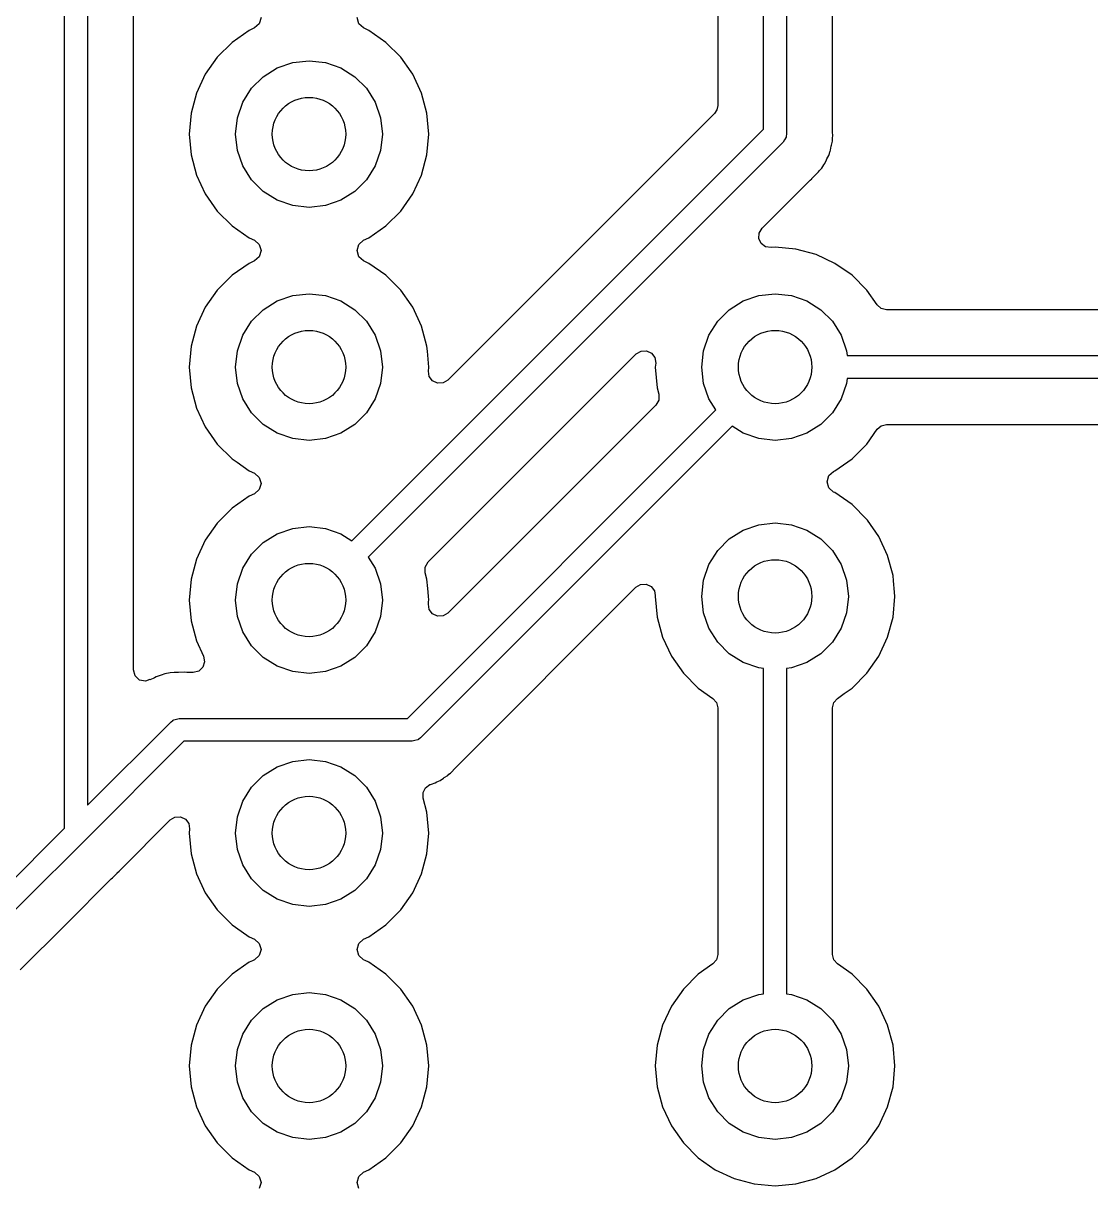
# Model space of a CAD drawing. Extents: x 26.2 to 76.2, y -84.5 to -34.5.
# Drawn here: x 52.93 to 64.57, y -72.13 to -59.45 of the extents above; entities that cross this region are included whole.
import ezdxf

# ---------------------------------------------------------------- set-up
doc = ezdxf.new("R2010")
doc.units = 0
doc.layers.add('BLACK', color=7, linetype='CONTINUOUS')

msp = doc.modelspace()

# ---------------------------------------------------------------- linework, layer by layer
at = {"layer": 'BLACK', "linetype": 'CONTINUOUS'}
for p, q in [((53.38, -68.2232), (53.38, -47.955)), ((53.63, -48.0068), (53.63, -67.9732)), ((54.1305, -66.4964), (54.1305, -48.2655)), ((61, -60.6032), (61, -58.9009)), ((61.25, -58.9009), (61.25, -60.655)), ((60.4995, -59.3292), (60.4995, -60.3445)), ((61.7505, -60.6197), (61.7505, -59.3292)), ((55.5024, -59.4516), (55.4503, -59.4974)), ((55.5219, -59.385), (55.5024, -59.4516)), ((56.5875, -59.4516), (56.5681, -59.385)), ((56.6397, -59.4974), (56.5875, -59.4516)), ((55.3923, -59.5244), (55.2059, -59.655)), ((55.4503, -59.4974), (55.3923, -59.5244)), ((56.6977, -59.5244), (56.6397, -59.4974)), ((56.8841, -59.655), (56.6977, -59.5244)), ((55.2059, -59.655), (55.045, -59.8159)), ((57.045, -59.8159), (56.8841, -59.655)), ((55.045, -59.8159), (54.9144, -60.0023)), ((55.867, -59.8751), (56.045, -59.855)), ((56.045, -59.855), (56.223, -59.8751)), ((57.158, -59.9772), (57.045, -59.8159)), ((55.5462, -60.0295), (55.6979, -59.9342)), ((55.6979, -59.9342), (55.867, -59.8751)), ((56.223, -59.8751), (56.3921, -59.9342)), ((56.3921, -59.9342), (56.5438, -60.0295)), ((57.1756, -60.0023), (57.158, -59.9772)), ((54.9144, -60.0023), (54.8183, -60.2085)), ((55.4195, -60.1562), (55.5462, -60.0295)), ((56.5438, -60.0295), (56.6705, -60.1562)), ((57.2717, -60.2085), (57.1756, -60.0023)), ((54.8183, -60.2085), (54.7594, -60.4283)), ((55.3242, -60.3079), (55.4195, -60.1562)), ((56.6705, -60.1562), (56.7658, -60.3079)), ((57.3306, -60.4283), (57.2717, -60.2085)), ((55.2651, -60.477), (55.3242, -60.3079)), ((56.7658, -60.3079), (56.8249, -60.477)), ((60.4995, -60.3445), (60.4901, -60.392)), ((54.7594, -60.4283), (54.7395, -60.655)), ((55.245, -60.655), (55.2651, -60.477)), ((56.8249, -60.477), (56.845, -60.655)), ((57.3505, -60.655), (57.3306, -60.4283)), ((60.4632, -60.4322), (57.5578, -63.3376)), ((60.4901, -60.392), (60.4632, -60.4322)), ((56.513, -65.0902), (61, -60.6032)), ((61.751, -60.6313), (61.7505, -60.6197)), ((61.7552, -60.6748), (61.751, -60.6313)), ((54.7395, -60.655), (54.7594, -60.8817)), ((55.2651, -60.833), (55.245, -60.655)), ((61.2134, -60.7434), (56.6898, -65.267)), ((56.845, -60.655), (56.8249, -60.833)), ((57.3306, -60.8817), (57.3505, -60.655)), ((61.2282, -60.7162), (61.2134, -60.7434)), ((61.2449, -60.6902), (61.2282, -60.7162)), ((61.2458, -60.684), (61.2449, -60.6902)), ((61.2471, -60.6816), (61.2458, -60.684)), ((61.25, -60.655), (61.2468, -60.6771)), ((61.2468, -60.6771), (61.2471, -60.6816)), ((61.7396, -60.7763), (61.7505, -60.734)), ((61.7505, -60.714), (61.752, -60.6946)), ((61.7505, -60.734), (61.7505, -60.714)), ((61.752, -60.6946), (61.7552, -60.6748)), ((54.7594, -60.8817), (54.8183, -61.1015)), ((55.3242, -61.0021), (55.2651, -60.833)), ((56.8249, -60.833), (56.7658, -61.0021)), ((57.2717, -61.1015), (57.3306, -60.8817)), ((61.7112, -60.8871), (61.7162, -60.8677)), ((61.7162, -60.8677), (61.7225, -60.8493)), ((61.7225, -60.8493), (61.724, -60.8457)), ((61.724, -60.8457), (61.7304, -60.8309)), ((61.7304, -60.8309), (61.7373, -60.7877)), ((61.7373, -60.7877), (61.7396, -60.7763)), ((55.4195, -61.1538), (55.3242, -61.0021)), ((56.7658, -61.0021), (56.6705, -61.1538)), ((61.6351, -61.0256), (61.6447, -61.008)), ((61.6447, -61.008), (61.6554, -60.9918)), ((61.6554, -60.9918), (61.6677, -60.9759)), ((61.6677, -60.9759), (61.685, -60.9358)), ((61.6677, -60.9759), (61.6677, -60.9759)), ((61.685, -60.9358), (61.6902, -60.9254)), ((61.6902, -60.9254), (61.7112, -60.8871)), ((54.8183, -61.1015), (54.9144, -61.3077)), ((57.1756, -61.3077), (57.2717, -61.1015)), ((61.5269, -61.1408), (61.5729, -61.0917)), ((61.5729, -61.0917), (61.5756, -61.089)), ((61.5756, -61.089), (61.5951, -61.0695)), ((61.5951, -61.0695), (61.5976, -61.0663)), ((61.5976, -61.0663), (61.6052, -61.0574)), ((61.6052, -61.0574), (61.6351, -61.0256)), ((55.5462, -61.2805), (55.4195, -61.1538)), ((56.6705, -61.1538), (56.5438, -61.2805)), ((60.9824, -61.6822), (61.5088, -61.1558)), ((61.5088, -61.1558), (61.5249, -61.1429)), ((61.5249, -61.1429), (61.5269, -61.1408)), ((61.5269, -61.1408), (61.5269, -61.1408)), ((54.9144, -61.3077), (55.045, -61.4941)), ((55.6979, -61.3758), (55.5462, -61.2805)), ((55.867, -61.4349), (55.6979, -61.3758)), ((56.3921, -61.3758), (56.223, -61.4349)), ((56.5438, -61.2805), (56.3921, -61.3758)), ((57.045, -61.4941), (57.1756, -61.3077)), ((55.045, -61.4941), (55.2059, -61.655)), ((56.045, -61.455), (55.867, -61.4349)), ((56.223, -61.4349), (56.045, -61.455)), ((56.8841, -61.655), (57.045, -61.4941)), ((55.2059, -61.655), (55.3923, -61.7856)), ((56.6977, -61.7856), (56.8841, -61.655)), ((60.9484, -61.7935), (60.9515, -61.7336)), ((60.9515, -61.7336), (60.9824, -61.6822)), ((55.3923, -61.7856), (55.3923, -61.7856)), ((55.3923, -61.7856), (55.4503, -61.8126)), ((55.4503, -61.8126), (55.5024, -61.8584)), ((55.5024, -61.8584), (55.5219, -61.925)), ((56.5681, -61.925), (56.5875, -61.8584)), ((56.5875, -61.8584), (56.6397, -61.8126)), ((56.6397, -61.8126), (56.6977, -61.7856)), ((60.9737, -61.8479), (60.9484, -61.7935)), ((61.0216, -61.884), (60.9737, -61.8479)), ((61.0809, -61.8934), (61.0216, -61.884)), ((61.125, -61.8895), (61.0809, -61.8934)), ((61.3517, -61.9094), (61.125, -61.8895)), ((55.5024, -61.9916), (55.4503, -62.0374)), ((55.5219, -61.925), (55.5024, -61.9916)), ((56.5875, -61.9916), (56.5681, -61.925)), ((56.6397, -62.0374), (56.5875, -61.9916)), ((61.5715, -61.9683), (61.3517, -61.9094)), ((61.7777, -62.0644), (61.5715, -61.9683)), ((55.3923, -62.0644), (55.2059, -62.195)), ((55.4503, -62.0374), (55.3923, -62.0644)), ((56.6977, -62.0644), (56.6397, -62.0374)), ((56.8841, -62.195), (56.6977, -62.0644)), ((61.9641, -62.195), (61.7777, -62.0644)), ((55.2059, -62.195), (55.045, -62.3559)), ((57.045, -62.3559), (56.8841, -62.195)), ((62.125, -62.3559), (61.9641, -62.195)), ((55.045, -62.3559), (54.9144, -62.5423)), ((55.867, -62.4151), (56.045, -62.395)), ((56.045, -62.395), (56.223, -62.4151)), ((57.1588, -62.5184), (57.045, -62.3559)), ((60.947, -62.4151), (61.125, -62.395)), ((61.125, -62.395), (61.303, -62.4151)), ((62.2376, -62.5166), (62.125, -62.3559)), ((55.5462, -62.5695), (55.6979, -62.4742)), ((55.6979, -62.4742), (55.867, -62.4151)), ((56.223, -62.4151), (56.3921, -62.4742)), ((56.3921, -62.4742), (56.5438, -62.5695)), ((57.1756, -62.5423), (57.1588, -62.5184)), ((60.6262, -62.5695), (60.7779, -62.4742)), ((60.7779, -62.4742), (60.947, -62.4151)), ((61.303, -62.4151), (61.4721, -62.4742)), ((61.4721, -62.4742), (61.6238, -62.5695)), ((62.2819, -62.5555), (62.2376, -62.5166)), ((54.9144, -62.5423), (54.8183, -62.7485)), ((55.4195, -62.6962), (55.5462, -62.5695)), ((56.5438, -62.5695), (56.6705, -62.6962)), ((57.2717, -62.7485), (57.1756, -62.5423)), ((60.4995, -62.6962), (60.6262, -62.5695)), ((61.6238, -62.5695), (61.7505, -62.6962)), ((62.3392, -62.5695), (62.2819, -62.5555)), ((65.0188, -62.5695), (62.3392, -62.5695)), ((54.8183, -62.7485), (54.7594, -62.9683)), ((55.3242, -62.8479), (55.4195, -62.6962)), ((56.6705, -62.6962), (56.7658, -62.8479)), ((57.3306, -62.9683), (57.2717, -62.7485)), ((60.4042, -62.8479), (60.4995, -62.6962)), ((61.7505, -62.6962), (61.8458, -62.8479)), ((55.2651, -63.017), (55.3242, -62.8479)), ((56.7658, -62.8479), (56.8249, -63.017)), ((60.3451, -63.017), (60.4042, -62.8479)), ((61.8458, -62.8479), (61.9049, -63.017)), ((54.7594, -62.9683), (54.7395, -63.195)), ((55.245, -63.195), (55.2651, -63.017)), ((56.8249, -63.017), (56.845, -63.195)), ((57.3353, -63.0215), (57.3306, -62.9683)), ((57.3505, -63.195), (57.3353, -63.0215)), ((59.6122, -63.0524), (59.6636, -63.0215)), ((59.6636, -63.0215), (59.7235, -63.0184)), ((59.7235, -63.0184), (59.7779, -63.0437)), ((60.325, -63.195), (60.3451, -63.017)), ((61.9049, -63.017), (61.9109, -63.07)), ((57.3444, -65.3202), (59.6122, -63.0524)), ((59.7779, -63.0437), (59.814, -63.0916)), ((59.814, -63.0916), (59.8234, -63.1509)), ((59.8234, -63.1509), (59.8195, -63.195)), ((61.9109, -63.07), (65.4236, -63.07)), ((54.7395, -63.195), (54.7594, -63.4217)), ((55.2651, -63.373), (55.245, -63.195)), ((56.845, -63.195), (56.8249, -63.373)), ((57.3466, -63.2391), (57.3505, -63.195)), ((57.356, -63.2984), (57.3466, -63.2391)), ((59.8195, -63.195), (59.8394, -63.4217)), ((60.3451, -63.373), (60.325, -63.195)), ((54.7594, -63.4217), (54.8183, -63.6415)), ((55.3242, -63.5421), (55.2651, -63.373)), ((56.8249, -63.373), (56.7658, -63.5421)), ((57.3921, -63.3463), (57.356, -63.2984)), ((57.4465, -63.3716), (57.3921, -63.3463)), ((57.5064, -63.3685), (57.4465, -63.3716)), ((57.5578, -63.3376), (57.5064, -63.3685)), ((59.8394, -63.4217), (59.8577, -63.49)), ((60.4042, -63.5421), (60.3451, -63.373)), ((61.9049, -63.373), (61.8458, -63.5421)), ((61.9109, -63.32), (61.9049, -63.373)), ((65.4146, -63.32), (61.9109, -63.32)), ((55.4195, -63.6938), (55.3242, -63.5421)), ((56.7658, -63.5421), (56.6705, -63.6938)), ((59.8577, -63.49), (59.8577, -63.5542)), ((60.4802, -63.663), (60.4042, -63.5421)), ((61.8458, -63.5421), (61.7505, -63.6938)), ((54.8183, -63.6415), (54.9144, -63.8477)), ((57.1182, -67.025), (60.4802, -63.663)), ((59.8256, -63.6098), (57.5578, -65.8776)), ((59.8577, -63.5542), (59.8256, -63.6098)), ((55.5462, -63.8205), (55.4195, -63.6938)), ((56.6705, -63.6938), (56.5438, -63.8205)), ((61.7505, -63.6938), (61.6238, -63.8205)), ((54.9144, -63.8477), (55.045, -64.0341)), ((55.6979, -63.9158), (55.5462, -63.8205)), ((55.867, -63.9749), (55.6979, -63.9158)), ((56.3921, -63.9158), (56.223, -63.9749)), ((56.5438, -63.8205), (56.3921, -63.9158)), ((60.657, -63.8398), (57.2584, -67.2384)), ((60.7779, -63.9158), (60.657, -63.8398)), ((60.947, -63.9749), (60.7779, -63.9158)), ((61.4721, -63.9158), (61.303, -63.9749)), ((61.6238, -63.8205), (61.4721, -63.9158)), ((62.125, -64.0341), (62.2376, -63.8734)), ((62.2376, -63.8734), (62.2819, -63.8345)), ((62.2819, -63.8345), (62.3392, -63.8205)), ((62.3392, -63.8205), (64.9641, -63.8205)), ((55.045, -64.0341), (55.2059, -64.195)), ((56.045, -63.995), (55.867, -63.9749)), ((56.223, -63.9749), (56.045, -63.995)), ((61.125, -63.995), (60.947, -63.9749)), ((61.303, -63.9749), (61.125, -63.995)), ((61.9641, -64.195), (62.125, -64.0341)), ((55.2059, -64.195), (55.2608, -64.2335)), ((55.2608, -64.2335), (55.3923, -64.3256)), ((61.7777, -64.3256), (61.9641, -64.195)), ((55.3923, -64.3256), (55.4503, -64.3526)), ((55.4503, -64.3526), (55.5024, -64.3984)), ((55.5024, -64.3984), (55.5219, -64.465)), ((61.691, -64.445), (61.7104, -64.3784)), ((61.7104, -64.3784), (61.7626, -64.3326)), ((61.7626, -64.3326), (61.7777, -64.3256)), ((55.5025, -64.5316), (55.4503, -64.5774)), ((55.5219, -64.465), (55.5025, -64.5316)), ((61.7104, -64.5116), (61.691, -64.445)), ((61.7626, -64.5574), (61.7104, -64.5116)), ((61.7777, -64.5644), (61.7626, -64.5574)), ((55.3923, -64.6044), (55.2059, -64.735)), ((55.4503, -64.5774), (55.3923, -64.6044)), ((61.9641, -64.695), (61.7777, -64.5644)), ((61.7777, -64.5644), (61.7777, -64.5644)), ((55.2059, -64.735), (55.045, -64.8959)), ((62.125, -64.8559), (61.9641, -64.695)), ((55.045, -64.8959), (54.9144, -65.0823)), ((55.867, -64.9551), (56.045, -64.935)), ((56.045, -64.935), (56.223, -64.9551)), ((60.7779, -64.9742), (60.947, -64.9151)), ((60.947, -64.9151), (61.125, -64.895)), ((61.125, -64.895), (61.303, -64.9151)), ((61.303, -64.9151), (61.4721, -64.9742)), ((62.1305, -64.8636), (62.125, -64.8559)), ((62.2556, -65.0423), (62.1305, -64.8636)), ((55.5462, -65.1095), (55.6979, -65.0142)), ((55.6979, -65.0142), (55.867, -64.9551)), ((56.223, -64.9551), (56.3921, -65.0142)), ((56.3921, -65.0142), (56.513, -65.0902)), ((60.4995, -65.1962), (60.6262, -65.0695)), ((60.6262, -65.0695), (60.7779, -64.9742)), ((61.4721, -64.9742), (61.6238, -65.0695)), ((61.6238, -65.0695), (61.7505, -65.1962)), ((62.3517, -65.2485), (62.2556, -65.0423)), ((54.9144, -65.0823), (54.8183, -65.2885)), ((55.4195, -65.2362), (55.5462, -65.1095)), ((60.4042, -65.3479), (60.4995, -65.1962)), ((61.7505, -65.1962), (61.8458, -65.3479)), ((54.8183, -65.2885), (54.7594, -65.5083)), ((55.3242, -65.3879), (55.4195, -65.2362)), ((56.6898, -65.267), (56.7658, -65.3879)), ((57.3123, -65.3758), (57.3444, -65.3202)), ((62.4106, -65.4683), (62.3517, -65.2485)), ((55.2651, -65.557), (55.3242, -65.3879)), ((56.7658, -65.3879), (56.8249, -65.557)), ((57.3123, -65.44), (57.3123, -65.3758)), ((57.3306, -65.5083), (57.3123, -65.44)), ((60.3451, -65.517), (60.4042, -65.3479)), ((61.8458, -65.3479), (61.9049, -65.517)), ((54.7594, -65.5083), (54.7395, -65.735)), ((55.245, -65.735), (55.2651, -65.557)), ((56.8249, -65.557), (56.845, -65.735)), ((57.3393, -65.6078), (57.3306, -65.5083)), ((59.6083, -65.5962), (59.6598, -65.5653)), ((59.6598, -65.5653), (59.7197, -65.5622)), ((59.7197, -65.5622), (59.7741, -65.5876)), ((60.325, -65.695), (60.3451, -65.517)), ((61.9049, -65.517), (61.925, -65.695)), ((62.4156, -65.5246), (62.4106, -65.4683)), ((62.4263, -65.6478), (62.4156, -65.5246)), ((57.3469, -65.6941), (57.3393, -65.6078)), ((57.3505, -65.735), (57.3469, -65.6941)), ((57.6373, -67.5673), (59.6083, -65.5962)), ((59.7741, -65.5876), (59.8102, -65.6355)), ((59.8102, -65.6355), (59.8179, -65.6843)), ((59.8179, -65.6843), (59.8186, -65.6842)), ((59.8186, -65.6842), (59.8194, -65.6941)), ((59.8194, -65.6941), (59.8196, -65.6947)), ((59.8196, -65.6947), (59.8195, -65.695)), ((59.8195, -65.695), (59.8394, -65.9217)), ((60.3451, -65.873), (60.325, -65.695)), ((61.925, -65.695), (61.9049, -65.873)), ((62.4106, -65.9217), (62.4305, -65.695)), ((62.4305, -65.695), (62.4263, -65.6478)), ((54.7395, -65.735), (54.7594, -65.9617)), ((55.2651, -65.913), (55.245, -65.735)), ((56.845, -65.735), (56.8249, -65.913)), ((57.3466, -65.7791), (57.3491, -65.7502)), ((57.356, -65.8384), (57.3466, -65.7791)), ((57.3491, -65.7502), (57.3505, -65.735)), ((55.3242, -66.0821), (55.2651, -65.913)), ((56.8249, -65.913), (56.7658, -66.0821)), ((57.3921, -65.8863), (57.356, -65.8384)), ((57.4465, -65.9116), (57.3921, -65.8863)), ((57.5064, -65.9085), (57.4465, -65.9116)), ((57.5578, -65.8776), (57.5064, -65.9085)), ((59.8394, -65.9217), (59.8983, -66.1415)), ((60.4042, -66.0421), (60.3451, -65.873)), ((61.9049, -65.873), (61.8458, -66.0421)), ((62.3517, -66.1415), (62.4106, -65.9217)), ((54.7594, -65.9617), (54.8183, -66.1815)), ((55.4195, -66.2338), (55.3242, -66.0821)), ((56.7658, -66.0821), (56.6705, -66.2338)), ((60.4995, -66.1938), (60.4042, -66.0421)), ((61.8458, -66.0421), (61.7505, -66.1938)), ((54.8183, -66.1815), (54.8959, -66.3481)), ((59.8983, -66.1415), (59.9944, -66.3477)), ((60.6262, -66.3205), (60.4995, -66.1938)), ((61.7505, -66.1938), (61.6238, -66.3205)), ((62.2556, -66.3477), (62.3517, -66.1415)), ((55.5462, -66.3605), (55.4195, -66.2338)), ((56.6705, -66.2338), (56.5438, -66.3605)), ((60.7779, -66.4158), (60.6262, -66.3205)), ((61.6238, -66.3205), (61.4721, -66.4158)), ((54.9073, -66.4086), (54.8881, -66.4671)), ((54.8959, -66.3481), (54.9073, -66.4086)), ((55.6979, -66.4558), (55.5462, -66.3605)), ((55.867, -66.5149), (55.6979, -66.4558)), ((56.3921, -66.4558), (56.223, -66.5149)), ((56.5438, -66.3605), (56.3921, -66.4558)), ((59.9944, -66.3477), (60.125, -66.5341)), ((60.947, -66.4749), (60.7779, -66.4158)), ((61.4721, -66.4158), (61.303, -66.4749)), ((62.125, -66.5341), (62.2556, -66.3477)), ((54.1488, -66.5612), (54.1305, -66.4964)), ((54.1982, -66.6069), (54.1488, -66.5612)), ((54.3449, -66.5901), (54.3117, -66.6033)), ((54.3624, -66.5816), (54.3449, -66.5901)), ((54.3796, -66.5714), (54.3624, -66.5816)), ((54.4215, -66.5592), (54.3796, -66.5714)), ((54.4326, -66.5554), (54.4215, -66.5592)), ((54.4732, -66.5393), (54.4326, -66.5554)), ((54.4931, -66.5368), (54.4732, -66.5393)), ((54.5121, -66.5329), (54.4931, -66.5368)), ((54.5314, -66.5273), (54.5121, -66.5329)), ((54.575, -66.5259), (54.5314, -66.5273)), ((54.5867, -66.525), (54.575, -66.5259)), ((54.5906, -66.5245), (54.5867, -66.525)), ((54.6182, -66.5245), (54.5906, -66.5245)), ((54.6221, -66.5244), (54.6182, -66.5245)), ((54.6922, -66.5222), (54.6221, -66.5244)), ((54.7127, -66.5245), (54.6922, -66.5222)), ((54.7836, -66.5245), (54.7127, -66.5245)), ((54.8432, -66.5092), (54.7836, -66.5245)), ((54.8881, -66.4671), (54.8432, -66.5092)), ((56.045, -66.535), (55.867, -66.5149)), ((56.223, -66.5149), (56.045, -66.535)), ((60.125, -66.5341), (60.2859, -66.695)), ((61, -66.4809), (60.947, -66.4749)), ((61, -70.0291), (61, -66.4809)), ((61.303, -66.4749), (61.25, -66.4809)), ((61.25, -66.4809), (61.25, -70.0291)), ((61.9641, -66.695), (62.125, -66.5341)), ((54.2642, -66.62), (54.1982, -66.6069)), ((54.3114, -66.6026), (54.2642, -66.62)), ((54.3117, -66.6033), (54.3114, -66.6026)), ((60.2859, -66.695), (60.4466, -66.8076)), ((61.8778, -66.7555), (61.9641, -66.695)), ((60.4466, -66.8076), (60.4855, -66.8519)), ((61.7645, -66.8519), (61.8034, -66.8076)), ((61.8034, -66.8076), (61.8778, -66.7555)), ((60.4855, -66.8519), (60.4995, -66.9092)), ((60.4995, -66.9092), (60.4995, -69.6008)), ((61.7505, -66.9092), (61.7645, -66.8519)), ((61.7505, -69.6008), (61.7505, -66.9092)), ((53.63, -67.9732), (54.5416, -67.0616)), ((54.5416, -67.0616), (54.5595, -67.0482)), ((54.5595, -67.0482), (54.5624, -67.0448)), ((54.5624, -67.0448), (54.565, -67.0441)), ((54.565, -67.0441), (54.5701, -67.0403)), ((54.5701, -67.0403), (54.6003, -67.0337)), ((54.6003, -67.0337), (54.63, -67.025)), ((54.63, -67.025), (57.1182, -67.025)), ((54.6818, -67.275), (53.5934, -68.3634)), ((57.17, -67.275), (54.6818, -67.275)), ((57.1997, -67.2663), (57.17, -67.275)), ((57.2299, -67.2597), (57.1997, -67.2663)), ((57.235, -67.2559), (57.2299, -67.2597)), ((57.2376, -67.2552), (57.235, -67.2559)), ((57.2405, -67.2518), (57.2376, -67.2552)), ((57.2584, -67.2384), (57.2405, -67.2518)), ((55.867, -67.4951), (56.045, -67.475)), ((56.045, -67.475), (56.223, -67.4951)), ((55.5462, -67.6495), (55.6979, -67.5542)), ((55.6979, -67.5542), (55.867, -67.4951)), ((56.223, -67.4951), (56.3921, -67.5542)), ((56.3921, -67.5542), (56.5438, -67.6495)), ((57.6016, -67.6096), (57.6294, -67.5759)), ((57.6294, -67.5759), (57.6373, -67.5673)), ((55.4195, -67.7762), (55.5462, -67.6495)), ((56.5438, -67.6495), (56.6705, -67.7762)), ((57.3784, -67.7408), (57.4204, -67.7286)), ((57.4204, -67.7286), (57.4376, -67.7184)), ((57.4376, -67.7184), (57.4551, -67.7099)), ((57.4551, -67.7099), (57.4737, -67.7025)), ((57.4737, -67.7025), (57.5091, -67.6768)), ((57.5091, -67.6768), (57.5188, -67.6704)), ((57.5188, -67.6704), (57.5564, -67.6482)), ((57.5564, -67.6482), (57.5706, -67.634)), ((57.5564, -67.6482), (57.5564, -67.6482)), ((57.5564, -67.6482), (57.5564, -67.6482)), ((57.5706, -67.634), (57.5854, -67.6214)), ((57.5854, -67.6214), (57.6016, -67.6096)), ((55.3242, -67.9279), (55.4195, -67.7762)), ((56.6705, -67.7762), (56.7658, -67.9279)), ((57.288, -67.834), (57.3148, -67.7808)), ((57.2892, -67.8936), (57.288, -67.834)), ((57.3148, -67.7808), (57.3633, -67.7462)), ((57.3633, -67.7462), (57.3674, -67.7446)), ((57.3674, -67.7446), (57.3784, -67.7408)), ((55.2651, -68.097), (55.3242, -67.9279)), ((56.7658, -67.9279), (56.8249, -68.097)), ((57.3306, -68.0483), (57.2892, -67.8936)), ((54.5322, -68.1324), (54.5836, -68.1015)), ((54.5836, -68.1015), (54.6435, -68.0984)), ((54.6435, -68.0984), (54.6979, -68.1237)), ((55.245, -68.275), (55.2651, -68.097)), ((56.8249, -68.097), (56.845, -68.275)), ((57.3505, -68.275), (57.3306, -68.0483)), ((52.7028, -68.9005), (53.38, -68.2232)), ((53.9853, -68.6793), (54.5322, -68.1324)), ((54.6979, -68.1237), (54.734, -68.1716)), ((54.734, -68.1716), (54.7434, -68.2309)), ((54.7434, -68.2309), (54.7395, -68.275)), ((53.5934, -68.3634), (52.9457, -69.0111)), ((53.5934, -68.3634), (53.5934, -68.3634)), ((54.7395, -68.275), (54.7594, -68.5017)), ((55.2651, -68.453), (55.245, -68.275)), ((56.845, -68.275), (56.8249, -68.453)), ((57.3306, -68.5017), (57.3505, -68.275)), ((55.3242, -68.6221), (55.2651, -68.453)), ((56.8249, -68.453), (56.7658, -68.6221)), ((54.7594, -68.5017), (54.8183, -68.7215)), ((55.4195, -68.7738), (55.3242, -68.6221)), ((56.7658, -68.6221), (56.6705, -68.7738)), ((57.2717, -68.7215), (57.3306, -68.5017)), ((53.9069, -68.7608), (53.9529, -68.7117)), ((53.9529, -68.7117), (53.9555, -68.7091)), ((53.9555, -68.7091), (53.9751, -68.6895)), ((53.9751, -68.6895), (53.9853, -68.6793)), ((53.9751, -68.6895), (53.9751, -68.6895)), ((53.9853, -68.6793), (53.9853, -68.6793)), ((54.8183, -68.7215), (54.9144, -68.9277)), ((57.1756, -68.9277), (57.2717, -68.7215)), ((53.3899, -69.2746), (53.8888, -68.7758)), ((53.8888, -68.7758), (53.9049, -68.7629)), ((53.9049, -68.7629), (53.9069, -68.7608)), ((53.9069, -68.7608), (53.9069, -68.7608)), ((55.5462, -68.9005), (55.4195, -68.7738)), ((56.6705, -68.7738), (56.5438, -68.9005)), ((54.9144, -68.9277), (55.045, -69.1141)), ((55.6979, -68.9958), (55.5462, -68.9005)), ((55.867, -69.0549), (55.6979, -68.9958)), ((56.3921, -68.9958), (56.223, -69.0549)), ((56.5438, -68.9005), (56.3921, -68.9958)), ((57.045, -69.1141), (57.1756, -68.9277)), ((52.9457, -69.0111), (52.36, -69.5968)), ((55.045, -69.1141), (55.2059, -69.275)), ((56.045, -69.075), (55.867, -69.0549)), ((56.223, -69.0549), (56.045, -69.075)), ((56.8841, -69.275), (57.045, -69.1141)), ((52.8968, -69.7678), (53.3899, -69.2746)), ((55.2059, -69.275), (55.3666, -69.3876)), ((56.6977, -69.4056), (56.8841, -69.275)), ((55.3666, -69.3876), (55.3923, -69.4056)), ((55.3923, -69.4056), (55.4503, -69.4326)), ((55.4503, -69.4326), (55.5024, -69.4784)), ((55.5024, -69.4784), (55.5219, -69.545)), ((56.5681, -69.545), (56.5875, -69.4784)), ((56.5875, -69.4784), (56.6397, -69.4326)), ((56.6397, -69.4326), (56.6977, -69.4056)), ((55.5024, -69.6116), (55.4503, -69.6574)), ((55.5219, -69.545), (55.5024, -69.6116)), ((56.5875, -69.6116), (56.5681, -69.545)), ((56.6397, -69.6574), (56.5875, -69.6116)), ((60.4995, -69.6008), (60.4855, -69.6581)), ((61.7645, -69.6581), (61.7505, -69.6008)), ((55.3923, -69.6844), (55.2059, -69.815)), ((55.4296, -69.667), (55.3923, -69.6844)), ((55.4503, -69.6574), (55.4296, -69.667)), ((56.6567, -69.6653), (56.6397, -69.6574)), ((56.6977, -69.6844), (56.6567, -69.6653)), ((56.8841, -69.815), (56.6977, -69.6844)), ((60.4466, -69.7024), (60.2859, -69.815)), ((60.4855, -69.6581), (60.4466, -69.7024)), ((61.8034, -69.7024), (61.7645, -69.6581)), ((61.9641, -69.815), (61.8034, -69.7024)), ((55.2059, -69.815), (55.045, -69.9759)), ((57.045, -69.9759), (56.8841, -69.815)), ((60.2859, -69.815), (60.125, -69.9759)), ((62.125, -69.9759), (61.9641, -69.815)), ((55.045, -69.9759), (54.9144, -70.1623)), ((55.867, -70.0351), (56.045, -70.015)), ((56.045, -70.015), (56.223, -70.0351)), ((57.158, -70.1372), (57.045, -69.9759)), ((60.125, -69.9759), (59.9944, -70.1623)), ((62.238, -70.1372), (62.125, -69.9759)), ((55.5462, -70.1895), (55.6979, -70.0942)), ((55.6979, -70.0942), (55.867, -70.0351)), ((56.223, -70.0351), (56.3921, -70.0942)), ((56.3921, -70.0942), (56.5438, -70.1895)), ((57.1756, -70.1623), (57.158, -70.1372)), ((60.6262, -70.1895), (60.7779, -70.0942)), ((60.7779, -70.0942), (60.947, -70.0351)), ((60.947, -70.0351), (61, -70.0291)), ((61.25, -70.0291), (61.303, -70.0351)), ((61.303, -70.0351), (61.4721, -70.0942)), ((61.4721, -70.0942), (61.6238, -70.1895)), ((62.2556, -70.1623), (62.238, -70.1372)), ((54.9144, -70.1623), (54.8183, -70.3685)), ((55.4195, -70.3162), (55.5462, -70.1895)), ((56.5438, -70.1895), (56.6705, -70.3162)), ((57.2717, -70.3685), (57.1756, -70.1623)), ((59.9944, -70.1623), (59.8983, -70.3685)), ((60.4995, -70.3162), (60.6262, -70.1895)), ((61.6238, -70.1895), (61.7505, -70.3162)), ((62.3517, -70.3685), (62.2556, -70.1623)), ((54.8183, -70.3685), (54.7594, -70.5883)), ((55.3242, -70.4679), (55.4195, -70.3162)), ((56.6705, -70.3162), (56.7658, -70.4679)), ((57.3306, -70.5883), (57.2717, -70.3685)), ((59.8983, -70.3685), (59.8394, -70.5883)), ((60.4042, -70.4679), (60.4995, -70.3162)), ((61.7505, -70.3162), (61.8458, -70.4679)), ((62.4106, -70.5883), (62.3517, -70.3685)), ((55.2651, -70.637), (55.3242, -70.4679)), ((56.7658, -70.4679), (56.8249, -70.637)), ((60.3451, -70.637), (60.4042, -70.4679)), ((61.8458, -70.4679), (61.9049, -70.637)), ((54.7594, -70.5883), (54.7395, -70.815)), ((55.245, -70.815), (55.2651, -70.637)), ((56.8249, -70.637), (56.845, -70.815)), ((57.3505, -70.815), (57.3306, -70.5883)), ((59.8394, -70.5883), (59.8195, -70.815)), ((60.325, -70.815), (60.3451, -70.637)), ((61.9049, -70.637), (61.925, -70.815)), ((62.4305, -70.815), (62.4106, -70.5883)), ((54.7395, -70.815), (54.7594, -71.0417)), ((55.2651, -70.993), (55.245, -70.815)), ((56.845, -70.815), (56.8249, -70.993)), ((57.3306, -71.0417), (57.3505, -70.815)), ((59.8195, -70.815), (59.8394, -71.0417)), ((60.3451, -70.993), (60.325, -70.815)), ((61.925, -70.815), (61.9049, -70.993)), ((62.4106, -71.0417), (62.4305, -70.815)), ((55.3242, -71.1621), (55.2651, -70.993)), ((56.8249, -70.993), (56.7658, -71.1621)), ((60.4042, -71.1621), (60.3451, -70.993)), ((61.9049, -70.993), (61.8458, -71.1621)), ((54.7594, -71.0417), (54.8183, -71.2615)), ((57.2717, -71.2615), (57.3306, -71.0417)), ((59.8394, -71.0417), (59.8983, -71.2615)), ((62.3517, -71.2615), (62.4106, -71.0417)), ((54.8183, -71.2615), (54.9144, -71.4677)), ((55.4195, -71.3138), (55.3242, -71.1621)), ((56.7658, -71.1621), (56.6705, -71.3138)), ((57.1756, -71.4677), (57.2717, -71.2615)), ((59.8983, -71.2615), (59.9944, -71.4677)), ((60.4995, -71.3138), (60.4042, -71.1621)), ((61.8458, -71.1621), (61.7505, -71.3138)), ((62.2556, -71.4677), (62.3517, -71.2615)), ((55.5462, -71.4405), (55.4195, -71.3138)), ((56.6705, -71.3138), (56.5438, -71.4405)), ((60.6262, -71.4405), (60.4995, -71.3138)), ((61.7505, -71.3138), (61.6238, -71.4405)), ((54.9144, -71.4677), (55.045, -71.6541)), ((55.6979, -71.5358), (55.5462, -71.4405)), ((55.867, -71.5949), (55.6979, -71.5358)), ((56.3921, -71.5358), (56.223, -71.5949)), ((56.5438, -71.4405), (56.3921, -71.5358)), ((57.045, -71.6541), (57.1756, -71.4677)), ((59.9944, -71.4677), (60.125, -71.6541)), ((60.7779, -71.5358), (60.6262, -71.4405)), ((60.947, -71.5949), (60.7779, -71.5358)), ((61.4721, -71.5358), (61.303, -71.5949)), ((61.6238, -71.4405), (61.4721, -71.5358)), ((62.125, -71.6541), (62.2556, -71.4677)), ((55.045, -71.6541), (55.2059, -71.815)), ((56.045, -71.615), (55.867, -71.5949)), ((56.223, -71.5949), (56.045, -71.615)), ((56.8841, -71.815), (57.045, -71.6541)), ((60.125, -71.6541), (60.2859, -71.815)), ((61.125, -71.615), (60.947, -71.5949)), ((61.303, -71.5949), (61.125, -71.615)), ((61.9641, -71.815), (62.125, -71.6541)), ((55.2059, -71.815), (55.3923, -71.9456)), ((56.6977, -71.9456), (56.8841, -71.815)), ((60.2859, -71.815), (60.4723, -71.9456)), ((61.7777, -71.9456), (61.9641, -71.815)), ((55.3923, -71.9456), (55.3923, -71.9456)), ((55.3923, -71.9456), (55.4503, -71.9726)), ((55.4503, -71.9726), (55.5024, -72.0184)), ((55.5024, -72.0184), (55.5219, -72.085)), ((56.5681, -72.085), (56.5875, -72.0184)), ((56.5875, -72.0184), (56.6397, -71.9726)), ((56.6397, -71.9726), (56.6977, -71.9456)), ((60.4723, -71.9456), (60.4723, -71.9456)), ((60.4723, -71.9456), (60.4723, -71.9456)), ((60.4723, -71.9456), (60.6785, -72.0417)), ((60.6785, -72.0417), (60.8983, -72.1006)), ((61.3517, -72.1006), (61.5715, -72.0417)), ((61.5715, -72.0417), (61.7777, -71.9456)), ((55.5219, -72.085), (55.5024, -72.1516)), ((56.5875, -72.1516), (56.5681, -72.085)), ((60.8983, -72.1006), (61.125, -72.1205)), ((61.125, -72.1205), (61.3517, -72.1006))]:
    msp.add_line(p, q, dxfattribs=at)
at = {"layer": 'BLACK'}
for centre in [(56.045, -60.655), (56.045, -63.195), (61.125, -63.195), (61.125, -65.695), (56.045, -65.735), (56.045, -68.275), (56.045, -70.815), (61.125, -70.815)]:
    msp.add_circle(centre, 0.4, dxfattribs=at)

doc.saveas('drawing.dxf')
